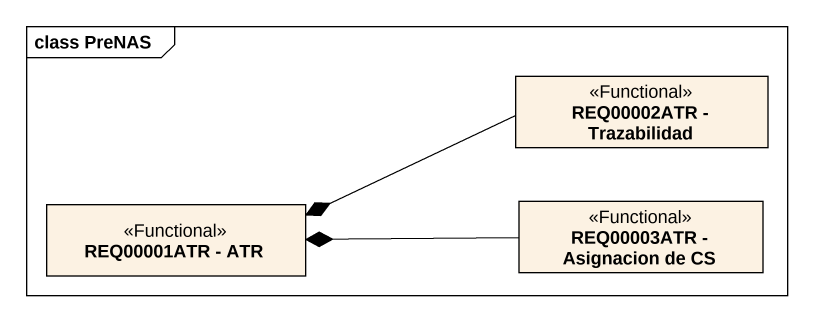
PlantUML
@startuml
mainframe class PreNAS
hide circle
hide empty members
class "REQ00002ATR - Trazabilidad" as REQ00002ATR_Trazabilidad <<Functional>>
class "REQ00003ATR - Asignacion de CS" as REQ00003ATR_Asignacion_de_CS <<Functional>>
class "REQ00001ATR - ATR" as REQ00001ATR_ATR <<Functional>>
REQ00002ATR_Trazabilidad -left-* REQ00001ATR_ATR
REQ00003ATR_Asignacion_de_CS -left-* REQ00001ATR_ATR
@enduml
